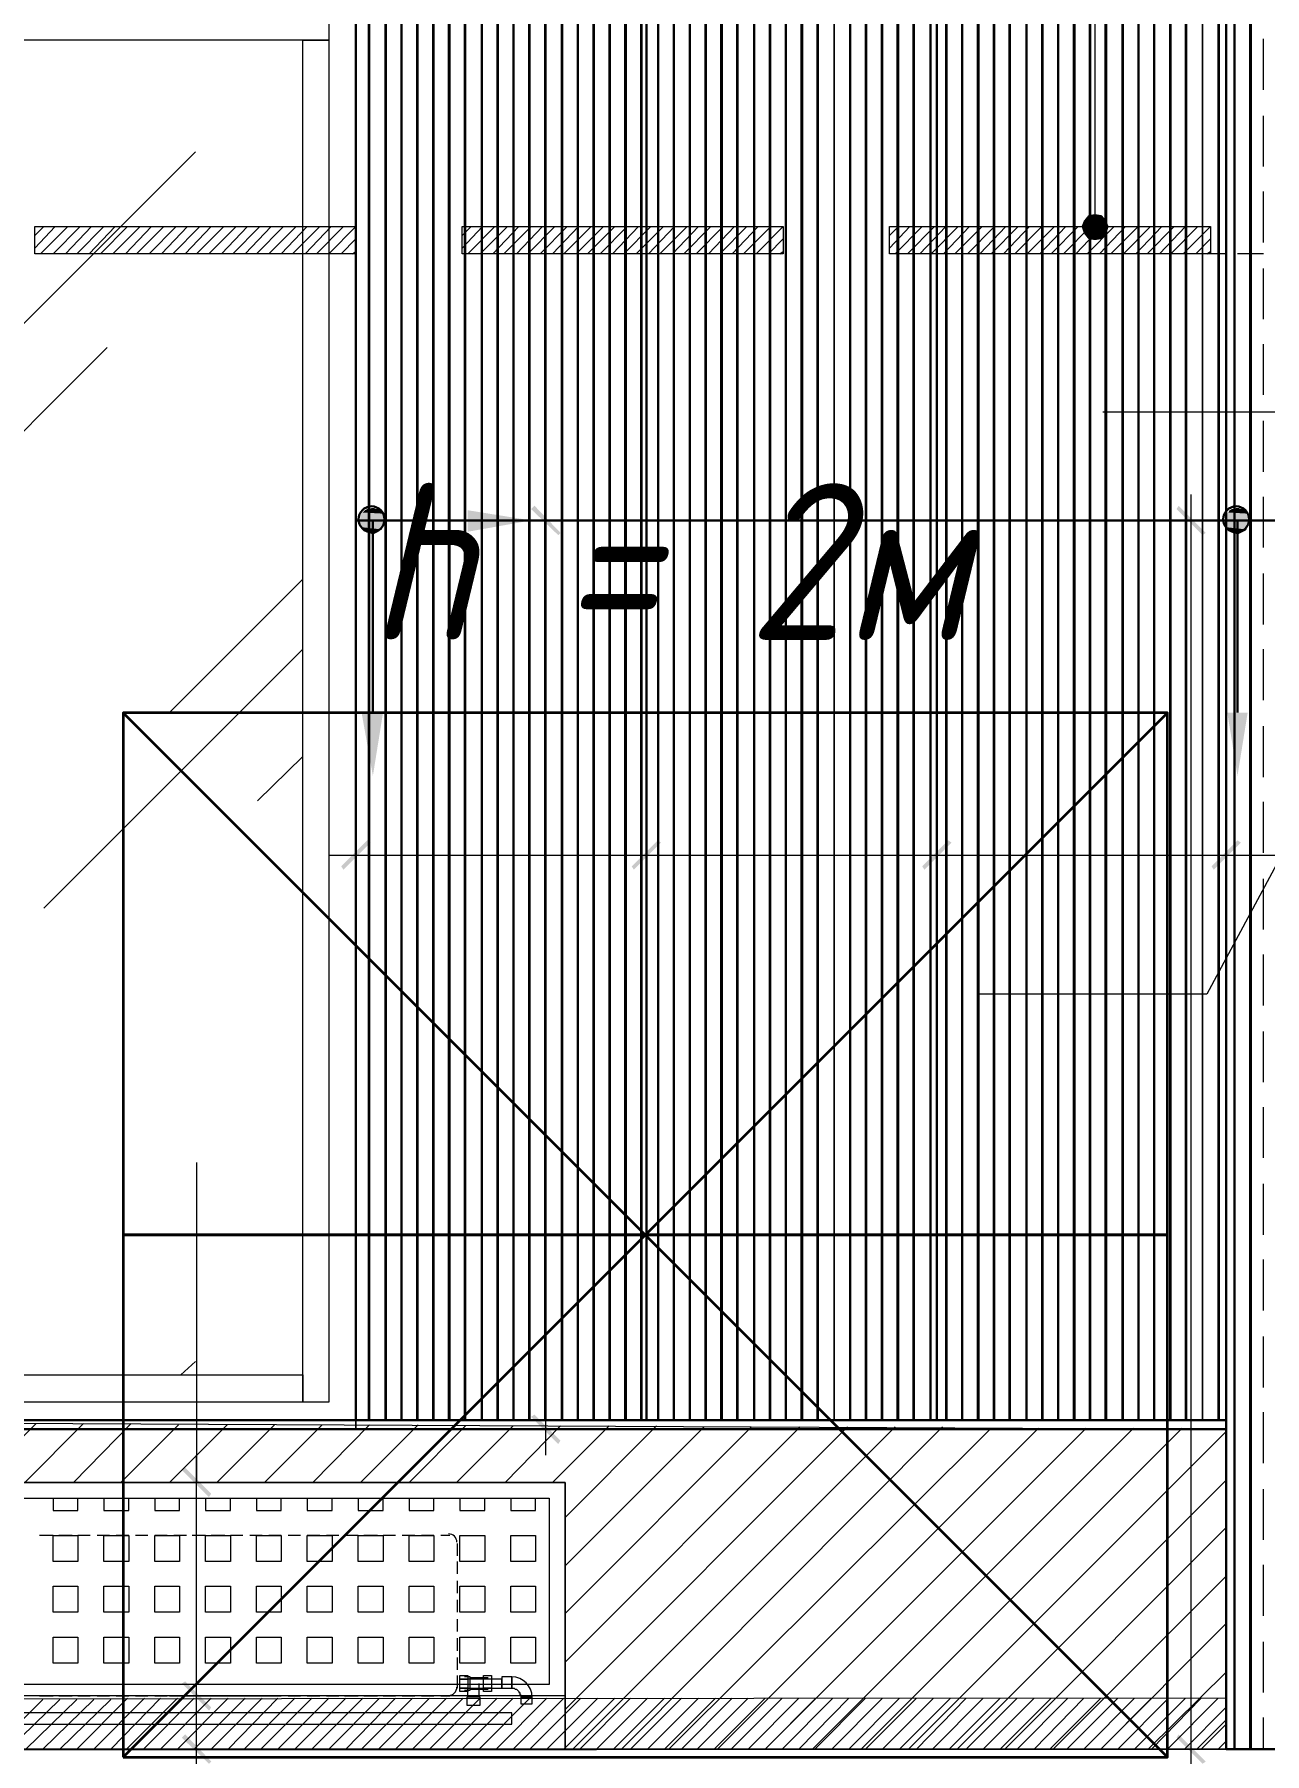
# Model space of a CAD drawing. Header units: millimetres. Extents: x -356862 to 418287, y 0 to 839748.
# Drawn here: x 393356 to 395713, y 773080 to 776373 of the extents above; entities that cross this region are included whole.
import ezdxf

# ---------------------------------------------------------------- set-up
doc = ezdxf.new("R2010")
doc.units = ezdxf.units.MM
doc.layers.add('PDF _Геометрия', color=7, linetype='Continuous', true_color=0xbababa)
doc.layers.add('PDF _Сплошная заливка', color=7, linetype='Continuous', true_color=0xf50000)
doc.styles.add('ISOCPEUR_I', font='isocpeui.ttf', dxfattribs={"width": 0.9, "height": 2.5})

msp = doc.modelspace()

# ---------------------------------------------------------------- linework, layer by layer
at = {"color": 1, "lineweight": 35}
for points in [[(393526.4103, 774073.3831), (395526.4103, 774073.3831), (395526.4103, 775073.3831), (393526.4103, 775073.3831)], [(393526.4103, 773073.3831), (395526.4103, 773073.3831), (395526.4103, 774073.3831), (393526.4103, 774073.3831)]]:
    msp.add_lwpolyline(points, close=True, dxfattribs=at)
for points in [[(393526.4103, 773073.3831), (395526.4103, 775073.3831)], [(393526.4103, 775073.3831), (395526.4103, 773073.3831)]]:
    msp.add_lwpolyline(points, dxfattribs=at)
at = {"layer": 'PDF _Геометрия', "color": 251, "lineweight": 20, "true_color": 0x545454}
msp.add_lwpolyline([(395387.8536, 776028.5377), (395387.8536, 776054.5171), (395387.8536, 778063.5893), (395541.5649, 778063.5893), (398812.802, 778063.5893)], dxfattribs=at)
at = {"layer": 'PDF _Геометрия', "color": 7, "lineweight": 18}
for points in [[(394335.6886, 775389.8779), (394335.6886, 777108.847)], [(395403.0082, 775649.6718), (395851.1526, 775649.6718)], [(394335.6886, 773651.4243), (394335.6886, 775491.6305)], [(395571.8742, 773036.579), (395571.8742, 775491.6305)], [(395587.0288, 775441.8367), (395519.9154, 775441.8367)], [(393971.9773, 775389.8779), (393971.9773, 774751.2181)], [(393920.0185, 774801.012), (394578.1629, 774801.012)], [(394476.4103, 774801.012), (395134.5546, 774801.012)], [(395032.802, 774801.012), (395690.9464, 774801.012)], [(395745.0701, 774801.012), (395602.1835, 774534.7233), (395167.0288, 774534.7233)], [(395587.0288, 774801.012), (395900.9464, 774801.012)], [(393666.7196, 774212.146), (393666.7196, 773599.4656)], [(394021.7711, 773701.2181), (394387.6474, 773701.2181)], [(393666.7196, 773140.4965), (393666.7196, 773651.4243)], [(393813.9361, 773599.4656), (393614.7608, 773599.4656)], [(393666.7196, 773036.579), (393666.7196, 773242.2491)], [(393748.9876, 773088.5377), (393614.7608, 773088.5377)], [(393666.7196, 772484.5171), (393666.7196, 773088.5377)]]:
    msp.add_lwpolyline(points, dxfattribs=at)
at = {"layer": 'PDF _Геометрия', "color": 171, "lineweight": 20, "true_color": 0x7f7fff}
for points in [[(391720.4309, 777056.8882), (392129.6062, 777056.8882), (392129.6062, 773718.5377), (395638.9876, 773701.2181), (395638.9876, 773088.5377), (394372.4928, 773088.5377), (394372.4928, 773599.4656), (392019.1938, 773599.4656), (392019.1938, 773088.5377), (391720.4309, 773088.5377)], [(393971.9773, 776463.6924), (392129.6062, 776463.6924), (392129.6062, 773701.2181), (393971.9773, 773701.2181)], [(392019.1938, 773599.4656), (394372.4928, 773599.4656), (394372.4928, 773088.5377), (392019.1938, 773088.5377)]]:
    msp.add_lwpolyline(points, close=True, dxfattribs=at)
at = {"layer": 'PDF _Геометрия', "color": 150, "lineweight": 30, "true_color": 0x0080ff}
for points in [[(395638.9876, 777056.8882), (395638.9876, 773718.5377), (393971.9773, 773718.5377), (393971.9773, 776463.6924), (393969.8123, 776463.6924), (393971.9773, 777061.2181)], [(395638.9876, 777056.8882), (395638.9876, 773718.5377), (393971.9773, 773718.5377), (393971.9773, 776463.6924), (393969.8123, 776463.6924), (393971.9773, 777061.2181)], [(395851.1526, 777056.8882), (395851.1526, 773088.5377), (395638.9876, 773088.5377), (395638.9876, 777056.8882)]]:
    msp.add_lwpolyline(points, close=True, dxfattribs=at)
at = {"layer": 'PDF _Геометрия', "color": 254, "lineweight": 5, "true_color": 0xdcdcdc}
for points in [[(393995.7917, 773718.5377), (393995.7917, 777061.2181)], [(394030.4309, 773718.5377), (394030.4309, 777061.2181)], [(394060.7402, 773718.5377), (394060.7402, 777061.2181)], [(394091.0495, 773718.5377), (394091.0495, 777059.0532)], [(394119.1938, 773718.5377), (394119.1938, 777059.0532)], [(394149.5031, 773718.5377), (394149.5031, 777059.0532)], [(394179.8123, 773718.5377), (394179.8123, 777059.0532)], [(394214.4515, 773718.5377), (394214.4515, 777059.0532)], [(394244.7608, 773718.5377), (394244.7608, 777059.0532)], [(394275.0701, 773718.5377), (394275.0701, 777059.0532)], [(394303.2144, 773718.5377), (394303.2144, 777059.0532)], [(394333.5237, 773718.5377), (394333.5237, 777059.0532)], [(394368.1629, 773718.5377), (394368.1629, 777059.0532)], [(394398.4721, 773718.5377), (394398.4721, 777059.0532)], [(394428.7814, 773718.5377), (394428.7814, 777059.0532)], [(394456.9257, 773718.5377), (394456.9257, 777059.0532)], [(394487.235, 773718.5377), (394487.235, 777059.0532)], [(394517.5443, 773718.5377), (394517.5443, 777059.0532)], [(394552.1835, 773718.5377), (394552.1835, 777059.0532)], [(394582.4928, 773718.5377), (394582.4928, 777059.0532)], [(394612.802, 773718.5377), (394612.802, 777059.0532)], [(394640.9464, 773718.5377), (394640.9464, 777059.0532)], [(394671.2556, 773718.5377), (394671.2556, 777059.0532)], [(394701.5649, 773718.5377), (394701.5649, 777059.0532)], [(394736.2041, 773718.5377), (394736.2041, 777059.0532)], [(394766.5134, 773718.5377), (394766.5134, 777059.0532)], [(394796.8227, 773718.5377), (394796.8227, 777059.0532)], [(394824.967, 773718.5377), (394824.967, 777059.0532)], [(394855.2763, 773718.5377), (394855.2763, 777059.0532)], [(394887.7505, 773718.5377), (394887.7505, 777059.0532)], [(394920.2247, 773718.5377), (394920.2247, 777059.0532)], [(394950.534, 773718.5377), (394950.534, 777059.0532)], [(394978.6783, 773718.5377), (394978.6783, 777059.0532)], [(395008.9876, 773718.5377), (395008.9876, 777059.0532)], [(395039.2969, 773718.5377), (395039.2969, 777059.0532)], [(395073.9361, 773718.5377), (395073.9361, 777059.0532)], [(395104.2453, 773718.5377), (395104.2453, 777059.0532)], [(395134.5546, 773718.5377), (395134.5546, 777059.0532)], [(395162.6989, 773718.5377), (395162.6989, 777059.0532)], [(395193.0082, 773718.5377), (395193.0082, 777059.0532)], [(395223.3175, 773718.5377), (395223.3175, 777059.0532)], [(395257.9567, 773718.5377), (395257.9567, 777056.8882)], [(395288.266, 773718.5377), (395288.266, 777056.8882)], [(395318.5752, 773718.5377), (395318.5752, 777056.8882)], [(395346.7196, 773718.5377), (395346.7196, 777056.8882)], [(395377.0288, 773718.5377), (395377.0288, 777056.8882)], [(395407.3381, 773718.5377), (395407.3381, 777056.8882)], [(395441.9773, 773718.5377), (395441.9773, 777056.8882)], [(395472.2866, 773718.5377), (395472.2866, 777056.8882)], [(395502.5959, 773718.5377), (395502.5959, 777056.8882)], [(395530.7402, 773718.5377), (395530.7402, 777056.8882)], [(395561.0495, 773718.5377), (395561.0495, 777056.8882)], [(395593.5237, 773718.5377), (395593.5237, 777056.8882)], [(395625.9979, 773718.5377), (395625.9979, 777056.8882)], [(395656.3072, 773088.5377), (395656.3072, 777056.8882)], [(395684.4515, 773088.5377), (395684.4515, 777056.8882)], [(392796.4103, 775279.4656), (393664.5546, 776147.6099)], [(393205.5855, 775482.9707), (393495.6886, 775773.0738)], [(393614.7608, 775073.7955), (393870.2247, 775329.2594)], [(393374.4515, 774699.2594), (393870.2247, 775195.0326)], [(393783.6268, 774904.9295), (393870.2247, 774989.3625)], [(393636.4103, 773805.1357), (393664.5546, 773831.1151)]]:
    msp.add_lwpolyline(points, dxfattribs=at)
for points in [[(393997.9567, 777061.2181), (393997.9567, 773718.5377)], [(394028.266, 777061.2181), (394028.266, 773718.5377)], [(394058.5752, 777061.2181), (394058.5752, 773718.5377)], [(394088.8845, 777059.0532), (394088.8845, 773718.5377)], [(394121.3587, 777059.0532), (394121.3587, 773718.5377)], [(394151.668, 777059.0532), (394151.668, 773718.5377)], [(394181.9773, 777059.0532), (394181.9773, 773718.5377)], [(394212.2866, 777059.0532), (394212.2866, 773718.5377)], [(394242.5959, 777059.0532), (394242.5959, 773718.5377)], [(394272.9051, 777059.0532), (394272.9051, 773718.5377)], [(394305.3794, 777059.0532), (394305.3794, 773718.5377)], [(394335.6886, 777059.0532), (394335.6886, 773718.5377)], [(394365.9979, 777059.0532), (394365.9979, 773718.5377)], [(394396.3072, 777059.0532), (394396.3072, 773718.5377)], [(394426.6165, 777059.0532), (394426.6165, 773718.5377)], [(394459.0907, 777059.0532), (394459.0907, 773718.5377)], [(394489.4, 777059.0532), (394489.4, 773718.5377)], [(394519.7093, 777059.0532), (394519.7093, 773718.5377)], [(394550.0185, 777059.0532), (394550.0185, 773718.5377)], [(394580.3278, 777059.0532), (394580.3278, 773718.5377)], [(394610.6371, 777059.0532), (394610.6371, 773718.5377)], [(394643.1113, 777059.0532), (394643.1113, 773718.5377)], [(394673.4206, 777059.0532), (394673.4206, 773718.5377)], [(394703.7299, 777059.0532), (394703.7299, 773718.5377)], [(394734.0391, 777059.0532), (394734.0391, 773718.5377)], [(394764.3484, 777059.0532), (394764.3484, 773718.5377)], [(394794.6577, 777059.0532), (394794.6577, 773718.5377)], [(394827.1319, 777059.0532), (394827.1319, 773718.5377)], [(394857.4412, 777059.0532), (394857.4412, 773718.5377)], [(394887.7505, 777059.0532), (394887.7505, 773718.5377)], [(394918.0598, 777059.0532), (394918.0598, 773718.5377)], [(394948.369, 777059.0532), (394948.369, 773718.5377)], [(394980.8433, 777059.0532), (394980.8433, 773718.5377)], [(395011.1526, 777059.0532), (395011.1526, 773718.5377)], [(395041.4618, 777059.0532), (395041.4618, 773718.5377)], [(395071.7711, 777059.0532), (395071.7711, 773718.5377)], [(395102.0804, 777059.0532), (395102.0804, 773718.5377)], [(395132.3897, 777059.0532), (395132.3897, 773718.5377)], [(395164.8639, 777059.0532), (395164.8639, 773718.5377)], [(395195.1732, 777059.0532), (395195.1732, 773718.5377)], [(395225.4824, 777059.0532), (395225.4824, 773718.5377)], [(395255.7917, 777056.8882), (395255.7917, 773718.5377)], [(395286.101, 777056.8882), (395286.101, 773718.5377)], [(395316.4103, 777056.8882), (395316.4103, 773718.5377)], [(395348.8845, 777056.8882), (395348.8845, 773718.5377)], [(395379.1938, 777056.8882), (395379.1938, 773718.5377)], [(395409.5031, 777056.8882), (395409.5031, 773718.5377)], [(395439.8123, 777056.8882), (395439.8123, 773718.5377)], [(395470.1216, 777056.8882), (395470.1216, 773718.5377)], [(395500.4309, 777056.8882), (395500.4309, 773718.5377)], [(395532.9051, 777056.8882), (395532.9051, 773718.5377)], [(395563.2144, 777056.8882), (395563.2144, 773718.5377)], [(395593.5237, 777056.8882), (395593.5237, 773718.5377)], [(395623.833, 777056.8882), (395623.833, 773718.5377)], [(395654.1422, 777056.8882), (395654.1422, 773088.5377)], [(395686.6165, 777056.8882), (395686.6165, 773088.5377)]]:
    msp.add_lwpolyline(points, close=True, dxfattribs=at)
at = {"layer": 'PDF _Геометрия', "color": 150, "lineweight": 30, "true_color": 0x0080ff}
for points in [[(394528.369, 773718.5377), (394528.369, 777059.0532)], [(395084.7608, 773718.5377), (395084.7608, 777059.0532)], [(393971.9773, 775441.8367), (395638.9876, 775441.8367), (395851.1526, 775441.8367)]]:
    msp.add_lwpolyline(points, dxfattribs=at)
at = {"layer": 'PDF _Геометрия', "color": 24, "lineweight": 18, "true_color": 0xa12502}
msp.add_lwpolyline([(395638.9876, 777056.8882), (395851.1526, 777056.8882), (395851.1526, 773088.5377), (395638.9876, 773088.5377)], close=True, dxfattribs=at)
at = {"layer": 'PDF _Геометрия', "color": 7, "lineweight": 5}
for points in [[(392129.6062, 773701.2181), (392129.6062, 776463.6924), (393971.9773, 776463.6924), (393971.9773, 773701.2181)], [(391055.7917, 773006.2697), (396221.3587, 773006.2697), (396221.3587, 773088.5377), (391055.7917, 773088.5377)]]:
    msp.add_lwpolyline(points, close=True, dxfattribs=at)
at = {"layer": 'PDF _Геометрия', "color": 252, "lineweight": 5, "true_color": 0x989898}
for points in [[(392233.5237, 776387.9192), (392233.5237, 773753.1769), (392181.5649, 773753.1769), (392181.5649, 776411.7336), (393920.0185, 776411.7336), (393920.0185, 776361.9398), (392233.5237, 776361.9398), (392233.5237, 776411.7336)], [(393391.7711, 773497.713), (393365.7917, 773497.713)], [(393428.5752, 773497.713), (393402.5959, 773497.713)], [(393463.2144, 773497.713), (393439.4, 773497.713)], [(393500.0185, 773497.713), (393476.2041, 773497.713)], [(393536.8227, 773497.713), (393513.0082, 773497.713)], [(393573.6268, 773497.713), (393549.8123, 773497.713)], [(393610.4309, 773497.713), (393586.6165, 773497.713)], [(393647.235, 773497.713), (393623.4206, 773497.713)], [(393684.0391, 773497.713), (393658.0598, 773497.713)], [(393720.8433, 773497.713), (393694.8639, 773497.713)], [(393755.4824, 773497.713), (393731.668, 773497.713)], [(393792.2866, 773497.713), (393768.4721, 773497.713)], [(393829.0907, 773497.713), (393805.2763, 773497.713)], [(393865.8948, 773497.713), (393842.0804, 773497.713)], [(393902.6989, 773497.713), (393878.8845, 773497.713)], [(393939.5031, 773497.713), (393915.6886, 773497.713)], [(393976.3072, 773497.713), (393950.3278, 773497.713)], [(394013.1113, 773497.713), (393987.1319, 773497.713)], [(394047.7505, 773497.713), (394023.9361, 773497.713)], [(394084.5546, 773497.713), (394060.7402, 773497.713)], [(394121.3587, 773497.713), (394097.5443, 773497.713)], [(394151.668, 773497.713), (394134.3484, 773497.713)], [(394166.8227, 773458.7439), (394166.8227, 773482.5584)], [(394166.8227, 773424.1047), (394166.8227, 773447.9192)], [(394166.8227, 773387.3006), (394166.8227, 773411.1151)], [(394166.8227, 773350.4965), (394166.8227, 773374.3109)], [(394166.8227, 773313.6924), (394166.8227, 773337.5068)], [(394166.8227, 773276.8882), (394166.8227, 773300.7027)], [(394166.8227, 773240.0841), (394166.8227, 773263.8986)], [(394166.8227, 773205.445), (394166.8227, 773229.2594)], [(393365.7917, 773190.2903), (393391.7711, 773190.2903)], [(393402.5959, 773190.2903), (393428.5752, 773190.2903)], [(393439.4, 773190.2903), (393463.2144, 773190.2903)], [(393476.2041, 773190.2903), (393500.0185, 773190.2903)], [(393513.0082, 773190.2903), (393536.8227, 773190.2903)], [(393549.8123, 773190.2903), (393573.6268, 773190.2903)], [(393586.6165, 773190.2903), (393610.4309, 773190.2903)], [(393623.4206, 773190.2903), (393647.235, 773190.2903)], [(393658.0598, 773190.2903), (393684.0391, 773190.2903)], [(393694.8639, 773190.2903), (393720.8433, 773190.2903)], [(393731.668, 773190.2903), (393755.4824, 773190.2903)], [(393768.4721, 773190.2903), (393792.2866, 773190.2903)], [(393805.2763, 773190.2903), (393829.0907, 773190.2903)], [(393842.0804, 773190.2903), (393865.8948, 773190.2903)], [(393878.8845, 773190.2903), (393902.6989, 773190.2903)], [(393915.6886, 773190.2903), (393939.5031, 773190.2903)], [(393950.3278, 773190.2903), (393976.3072, 773190.2903)], [(393987.1319, 773190.2903), (394013.1113, 773190.2903)], [(394023.9361, 773190.2903), (394047.7505, 773190.2903)], [(394060.7402, 773190.2903), (394084.5546, 773190.2903)], [(394097.5443, 773190.2903), (394121.3587, 773190.2903)], [(394134.3484, 773190.2903), (394151.668, 773190.2903)]]:
    msp.add_lwpolyline(points, dxfattribs=at)
at = {"layer": 'PDF _Геометрия', "color": 7, "lineweight": 9}
for points in [[(395710.4309, 776266.6821), (395710.4309, 776364.1047)], [(395710.4309, 776119.4656), (395710.4309, 776216.8882)], [(395710.4309, 775974.414), (395710.4309, 776071.8367)], [(395710.4309, 775827.1975), (395710.4309, 775924.6202)], [(395710.4309, 775682.146), (395710.4309, 775779.5687)], [(395710.4309, 775534.9295), (395710.4309, 775632.3522)], [(395710.4309, 775389.8779), (395710.4309, 775487.3006)], [(395710.4309, 775242.6614), (395710.4309, 775340.0841)], [(395710.4309, 775097.6099), (395710.4309, 775195.0326)], [(395710.4309, 774950.3934), (395710.4309, 775047.8161)], [(395710.4309, 774805.3419), (395710.4309, 774902.7645)], [(395710.4309, 774658.1254), (395710.4309, 774755.548)], [(395710.4309, 774513.0738), (395710.4309, 774610.4965)], [(395710.4309, 774365.8573), (395710.4309, 774463.28)], [(395710.4309, 774220.8058), (395710.4309, 774318.2285)], [(395710.4309, 774073.5893), (395710.4309, 774171.012)], [(395710.4309, 773928.5377), (395710.4309, 774025.9604)], [(395710.4309, 773781.3212), (395710.4309, 773878.7439)], [(395710.4309, 773636.2697), (395710.4309, 773733.6924)], [(395710.4309, 773489.0532), (395710.4309, 773586.4759)], [(395710.4309, 773344.0017), (395710.4309, 773441.4243)], [(395710.4309, 773196.7852), (395710.4309, 773294.2078)], [(395710.4309, 773088.5377), (395710.4309, 773149.1563)]]:
    msp.add_lwpolyline(points, dxfattribs=at)
at = {"layer": 'PDF _Геометрия', "color": 252, "lineweight": 5, "true_color": 0x989898}
for points in [[(393920.0185, 773753.1769), (393870.2247, 773753.1769), (393870.2247, 776361.9398), (393920.0185, 776361.9398)], [(392233.5237, 773753.1769), (392233.5237, 773805.1357), (393870.2247, 773805.1357), (393870.2247, 773753.1769)]]:
    msp.add_lwpolyline(points, close=True, dxfattribs=at)
at = {"layer": 'PDF _Геометрия', "color": 92, "lineweight": 20, "true_color": 0x00dd00}
for points in [[(393971.9773, 775952.7645), (393357.1319, 775952.7645), (393357.1319, 776004.7233), (393971.9773, 776004.7233)], [(394790.3278, 775952.7645), (394175.4824, 775952.7645), (394175.4824, 776004.7233), (394790.3278, 776004.7233)], [(395608.6783, 775952.7645), (394993.833, 775952.7645), (394993.833, 776004.7233), (395608.6783, 776004.7233)]]:
    msp.add_lwpolyline(points, close=True, dxfattribs=at)
at = {"layer": 'PDF _Геометрия', "color": 92, "lineweight": 5, "true_color": 0x00dd00}
for points in [[(393357.1319, 775963.5893), (393396.101, 776004.7233)], [(393357.1319, 775987.4037), (393374.4515, 776004.7233)], [(393367.9567, 775952.7645), (393419.9154, 776004.7233)], [(393391.7711, 775952.7645), (393443.7299, 776004.7233)], [(393415.5855, 775952.7645), (393465.3794, 776004.7233)], [(393437.235, 775952.7645), (393489.1938, 776004.7233)], [(393461.0495, 775952.7645), (393510.8433, 776004.7233)], [(393482.6989, 775952.7645), (393534.6577, 776004.7233)], [(393506.5134, 775952.7645), (393558.4721, 776004.7233)], [(393530.3278, 775952.7645), (393580.1216, 776004.7233)], [(393551.9773, 775952.7645), (393603.9361, 776004.7233)], [(393575.7917, 775952.7645), (393627.7505, 776004.7233)], [(393599.6062, 775952.7645), (393649.4, 776004.7233)], [(393621.2556, 775952.7645), (393673.2144, 776004.7233)], [(393645.0701, 775952.7645), (393694.8639, 776004.7233)], [(393666.7196, 775952.7645), (393718.6783, 776004.7233)], [(393690.534, 775952.7645), (393742.4928, 776004.7233)], [(393714.3484, 775952.7645), (393764.1422, 776004.7233)], [(393735.9979, 775952.7645), (393787.9567, 776004.7233)], [(393759.8123, 775952.7645), (393809.6062, 776004.7233)], [(393781.4618, 775952.7645), (393833.4206, 776004.7233)], [(393805.2763, 775952.7645), (393857.235, 776004.7233)], [(393829.0907, 775952.7645), (393878.8845, 776004.7233)], [(393850.7402, 775952.7645), (393902.6989, 776004.7233)], [(393874.5546, 775952.7645), (393924.3484, 776004.7233)], [(393896.2041, 775952.7645), (393948.1629, 776004.7233)], [(393920.0185, 775952.7645), (393971.9773, 776004.7233)], [(394175.4824, 775963.5893), (394214.4515, 776004.7233)], [(394175.4824, 775987.4037), (394192.802, 776004.7233)], [(394186.3072, 775952.7645), (394238.266, 776004.7233)], [(394210.1216, 775952.7645), (394262.0804, 776004.7233)], [(394233.9361, 775952.7645), (394283.7299, 776004.7233)], [(394255.5855, 775952.7645), (394307.5443, 776004.7233)], [(394279.4, 775952.7645), (394329.1938, 776004.7233)], [(394301.0495, 775952.7645), (394353.0082, 776004.7233)], [(394324.8639, 775952.7645), (394376.8227, 776004.7233)], [(394348.6783, 775952.7645), (394398.4721, 776004.7233)], [(394370.3278, 775952.7645), (394422.2866, 776004.7233)], [(394394.1422, 775952.7645), (394446.101, 776004.7233)], [(394415.7917, 775952.7645), (394467.7505, 776004.7233)], [(394439.6062, 775952.7645), (394491.5649, 776004.7233)], [(394463.4206, 775952.7645), (394513.2144, 776004.7233)], [(394485.0701, 775952.7645), (394537.0288, 776004.7233)], [(394508.8845, 775952.7645), (394560.8433, 776004.7233)], [(394532.6989, 775952.7645), (394582.4928, 776004.7233)], [(394554.3484, 775952.7645), (394606.3072, 776004.7233)], [(394578.1629, 775952.7645), (394627.9567, 776004.7233)], [(394599.8123, 775952.7645), (394651.7711, 776004.7233)], [(394623.6268, 775952.7645), (394675.5855, 776004.7233)], [(394647.4412, 775952.7645), (394697.235, 776004.7233)], [(394669.0907, 775952.7645), (394721.0495, 776004.7233)], [(394692.9051, 775952.7645), (394742.6989, 776004.7233)], [(394714.5546, 775952.7645), (394766.5134, 776004.7233)], [(394738.369, 775952.7645), (394790.3278, 776004.7233)], [(394993.833, 775963.5893), (395032.802, 776004.7233)], [(394993.833, 775987.4037), (395011.1526, 776004.7233)], [(395004.6577, 775952.7645), (395056.6165, 776004.7233)], [(395028.4721, 775952.7645), (395080.4309, 776004.7233)], [(395052.2866, 775952.7645), (395102.0804, 776004.7233)], [(395073.9361, 775952.7645), (395125.8948, 776004.7233)], [(395097.7505, 775952.7645), (395147.5443, 776004.7233)], [(395119.4, 775952.7645), (395171.3587, 776004.7233)], [(395143.2144, 775952.7645), (395195.1732, 776004.7233)], [(395167.0288, 775952.7645), (395216.8227, 776004.7233)], [(395188.6783, 775952.7645), (395240.6371, 776004.7233)], [(395212.4928, 775952.7645), (395262.2866, 776004.7233)], [(395234.1422, 775952.7645), (395286.101, 776004.7233)], [(395257.9567, 775952.7645), (395309.9154, 776004.7233)], [(395281.7711, 775952.7645), (395331.5649, 776004.7233)], [(395303.4206, 775952.7645), (395355.3794, 776004.7233)], [(395327.235, 775952.7645), (395379.1938, 776004.7233)], [(395351.0495, 775952.7645), (395400.8433, 776004.7233)], [(395372.6989, 775952.7645), (395424.6577, 776004.7233)], [(395396.5134, 775952.7645), (395446.3072, 776004.7233)], [(395418.1629, 775952.7645), (395470.1216, 776004.7233)], [(395441.9773, 775952.7645), (395493.9361, 776004.7233)], [(395465.7917, 775952.7645), (395515.5855, 776004.7233)], [(395487.4412, 775952.7645), (395539.4, 776004.7233)], [(395511.2556, 775952.7645), (395561.0495, 776004.7233)], [(395532.9051, 775952.7645), (395584.8639, 776004.7233)], [(395556.7196, 775952.7645), (395608.6783, 776004.7233)], [(393943.833, 775952.7645), (393971.9773, 775980.9089)], [(394762.1835, 775952.7645), (394790.3278, 775980.9089)], [(395580.534, 775952.7645), (395608.6783, 775980.9089)], [(393965.4824, 775952.7645), (393971.9773, 775957.0944)], [(394783.833, 775952.7645), (394790.3278, 775957.0944)], [(395602.1835, 775952.7645), (395608.6783, 775957.0944)]]:
    msp.add_lwpolyline(points, dxfattribs=at)
at = {"layer": 'PDF _Геометрия', "color": 7, "lineweight": 5}
for points in [[(395491.7711, 775952.7645), (395448.4721, 775952.7645)], [(395563.2144, 775952.7645), (395515.5855, 775952.7645)], [(395636.8227, 775952.7645), (395589.1938, 775952.7645)], [(395710.4309, 775952.7645), (395660.6371, 775952.7645)]]:
    msp.add_lwpolyline(points, dxfattribs=at)
at = {"layer": 'PDF _Геометрия', "color": 1, "lineweight": 30, "true_color": 0xfa0000}
for points in [[(394186.3072, 775441.8367), (394004.4515, 775441.8367), (394004.4515, 775073.7955)], [(395842.4928, 775441.8367), (395660.6371, 775441.8367), (395660.6371, 775073.7955)]]:
    msp.add_lwpolyline(points, dxfattribs=at)
at = {"layer": 'PDF _Геометрия', "color": 7, "lineweight": 18}
for points in [[(394387.6474, 775441.8367), (394021.7711, 775441.8367)], [(394528.369, 774751.2181), (394528.369, 775389.8779)], [(395084.7608, 774751.2181), (395084.7608, 775389.8779)], [(395638.9876, 774751.2181), (395638.9876, 775389.8779)], [(393614.7608, 773190.2903), (393813.9361, 773190.2903)]]:
    msp.add_lwpolyline(points, close=True, dxfattribs=at)
at = {"layer": 'PDF _Геометрия', "color": 190, "lineweight": 30, "true_color": 0x7f00ff}
msp.add_lwpolyline([(392129.6062, 773701.2181), (395638.9876, 773701.2181), (395638.9876, 773718.5377), (392129.6062, 773718.5377)], close=True, dxfattribs=at)
at = {"layer": 'PDF _Геометрия', "color": 171, "lineweight": 20, "true_color": 0x7f7fff}
for points in [[(393246.7196, 773599.4656), (393359.2969, 773712.0429)], [(393337.6474, 773599.4656), (393450.2247, 773712.0429)], [(393430.7402, 773599.4656), (393541.1526, 773712.0429)], [(393521.668, 773599.4656), (393632.0804, 773709.8779)], [(393614.7608, 773599.4656), (393725.1732, 773709.8779)], [(393705.6886, 773599.4656), (393816.101, 773709.8779)], [(393796.6165, 773599.4656), (393907.0288, 773709.8779)], [(393889.7093, 773599.4656), (393997.9567, 773709.8779)], [(393980.6371, 773599.4656), (394091.0495, 773709.8779)], [(394073.7299, 773599.4656), (394181.9773, 773707.713)], [(394164.6577, 773599.4656), (394272.9051, 773707.713)], [(394257.7505, 773599.4656), (394363.833, 773707.713)], [(394348.6783, 773599.4656), (394456.9257, 773707.713)], [(394372.4928, 773532.3522), (394547.8536, 773707.713)], [(394372.4928, 773439.2594), (394638.7814, 773705.548)], [(394372.4928, 773348.3315), (394729.7093, 773705.548)], [(394372.4928, 773255.2388), (394822.802, 773705.548)], [(394372.4928, 773164.3109), (394913.7299, 773705.548)], [(394387.6474, 773088.5377), (395004.6577, 773705.548)], [(394480.7402, 773088.5377), (395095.5855, 773705.548)], [(394571.668, 773088.5377), (395188.6783, 773703.3831)], [(394664.7608, 773088.5377), (395279.6062, 773703.3831)], [(394755.6886, 773088.5377), (395370.534, 773703.3831)], [(394846.6165, 773088.5377), (395461.4618, 773703.3831)], [(394939.7093, 773088.5377), (395554.5546, 773703.3831)], [(395030.6371, 773088.5377), (395638.9876, 773696.8882)], [(395123.7299, 773088.5377), (395638.9876, 773603.7955)], [(395214.6577, 773088.5377), (395638.9876, 773512.8676)], [(395307.7505, 773088.5377), (395638.9876, 773419.7748)], [(395398.6783, 773088.5377), (395638.9876, 773328.847)], [(395489.6062, 773088.5377), (395638.9876, 773235.7542)], [(395582.6989, 773088.5377), (395638.9876, 773144.8264)]]:
    msp.add_lwpolyline(points, dxfattribs=at)
at = {"layer": 'PDF _Геометрия', "color": 6, "lineweight": 9}
for points in [[(392019.1938, 773599.4656), (394372.4928, 773599.4656), (394372.4928, 773190.2903), (392019.1938, 773190.2903)], [(392049.5031, 773569.1563), (394342.1835, 773569.1563), (394342.1835, 773211.9398), (392049.5031, 773211.9398)], [(393439.4, 773497.713), (393439.4, 773447.9192), (393391.7711, 773447.9192), (393391.7711, 773497.713)], [(393536.8227, 773497.713), (393536.8227, 773447.9192), (393489.1938, 773447.9192), (393489.1938, 773497.713)], [(393634.2453, 773497.713), (393634.2453, 773447.9192), (393586.6165, 773447.9192), (393586.6165, 773497.713)], [(393731.668, 773497.713), (393731.668, 773447.9192), (393684.0391, 773447.9192), (393684.0391, 773497.713)], [(393829.0907, 773497.713), (393829.0907, 773447.9192), (393781.4618, 773447.9192), (393781.4618, 773497.713)], [(393926.5134, 773497.713), (393926.5134, 773447.9192), (393878.8845, 773447.9192), (393878.8845, 773497.713)], [(394023.9361, 773497.713), (394023.9361, 773447.9192), (393976.3072, 773447.9192), (393976.3072, 773497.713)], [(394121.3587, 773497.713), (394121.3587, 773447.9192), (394073.7299, 773447.9192), (394073.7299, 773497.713)], [(394218.7814, 773497.713), (394218.7814, 773447.9192), (394171.1526, 773447.9192), (394171.1526, 773497.713)], [(394316.2041, 773497.713), (394316.2041, 773447.9192), (394268.5752, 773447.9192), (394268.5752, 773497.713)], [(393439.4, 773400.2903), (393439.4, 773350.4965), (393391.7711, 773350.4965), (393391.7711, 773400.2903)], [(393536.8227, 773400.2903), (393536.8227, 773350.4965), (393489.1938, 773350.4965), (393489.1938, 773400.2903)], [(393634.2453, 773400.2903), (393634.2453, 773350.4965), (393586.6165, 773350.4965), (393586.6165, 773400.2903)], [(393731.668, 773400.2903), (393731.668, 773350.4965), (393684.0391, 773350.4965), (393684.0391, 773400.2903)], [(393829.0907, 773400.2903), (393829.0907, 773350.4965), (393781.4618, 773350.4965), (393781.4618, 773400.2903)], [(393926.5134, 773400.2903), (393926.5134, 773350.4965), (393878.8845, 773350.4965), (393878.8845, 773400.2903)], [(394023.9361, 773400.2903), (394023.9361, 773350.4965), (393976.3072, 773350.4965), (393976.3072, 773400.2903)], [(394121.3587, 773400.2903), (394121.3587, 773350.4965), (394073.7299, 773350.4965), (394073.7299, 773400.2903)], [(394218.7814, 773400.2903), (394218.7814, 773350.4965), (394171.1526, 773350.4965), (394171.1526, 773400.2903)], [(394316.2041, 773400.2903), (394316.2041, 773350.4965), (394268.5752, 773350.4965), (394268.5752, 773400.2903)], [(393439.4, 773302.8676), (393439.4, 773253.0738), (393391.7711, 773253.0738), (393391.7711, 773302.8676)], [(393536.8227, 773302.8676), (393536.8227, 773253.0738), (393489.1938, 773253.0738), (393489.1938, 773302.8676)], [(393634.2453, 773302.8676), (393634.2453, 773253.0738), (393586.6165, 773253.0738), (393586.6165, 773302.8676)], [(393731.668, 773302.8676), (393731.668, 773253.0738), (393684.0391, 773253.0738), (393684.0391, 773302.8676)], [(393829.0907, 773302.8676), (393829.0907, 773253.0738), (393781.4618, 773253.0738), (393781.4618, 773302.8676)], [(393926.5134, 773302.8676), (393926.5134, 773253.0738), (393878.8845, 773253.0738), (393878.8845, 773302.8676)], [(394023.9361, 773302.8676), (394023.9361, 773253.0738), (393976.3072, 773253.0738), (393976.3072, 773302.8676)], [(394121.3587, 773302.8676), (394121.3587, 773253.0738), (394073.7299, 773253.0738), (394073.7299, 773302.8676)], [(394218.7814, 773302.8676), (394218.7814, 773253.0738), (394171.1526, 773253.0738), (394171.1526, 773302.8676)], [(394316.2041, 773302.8676), (394316.2041, 773253.0738), (394268.5752, 773253.0738), (394268.5752, 773302.8676)]]:
    msp.add_lwpolyline(points, close=True, dxfattribs=at)
for points in [[(393391.7711, 773569.1563), (393391.7711, 773545.3419), (393439.4, 773545.3419), (393439.4, 773569.1563)], [(393489.1938, 773569.1563), (393489.1938, 773545.3419), (393536.8227, 773545.3419), (393536.8227, 773569.1563)], [(393586.6165, 773569.1563), (393586.6165, 773545.3419), (393634.2453, 773545.3419), (393634.2453, 773569.1563)], [(393684.0391, 773569.1563), (393684.0391, 773545.3419), (393731.668, 773545.3419), (393731.668, 773569.1563)], [(393781.4618, 773569.1563), (393781.4618, 773545.3419), (393829.0907, 773545.3419), (393829.0907, 773569.1563)], [(393878.8845, 773569.1563), (393878.8845, 773545.3419), (393926.5134, 773545.3419), (393926.5134, 773569.1563)], [(393976.3072, 773569.1563), (393976.3072, 773545.3419), (394023.9361, 773545.3419), (394023.9361, 773569.1563)], [(394073.7299, 773569.1563), (394073.7299, 773545.3419), (394121.3587, 773545.3419), (394121.3587, 773569.1563)], [(394171.1526, 773569.1563), (394171.1526, 773545.3419), (394218.7814, 773545.3419), (394218.7814, 773569.1563)], [(394268.5752, 773569.1563), (394268.5752, 773545.3419), (394316.2041, 773545.3419), (394316.2041, 773569.1563)]]:
    msp.add_lwpolyline(points, dxfattribs=at)
at = {"layer": 'PDF _Геометрия', "color": 8, "lineweight": 5, "true_color": 0x808080}
for points in [[(394171.1526, 773229.2594), (394186.3072, 773229.2594), (394186.3072, 773222.7645), (394186.3072, 773205.445), (394186.3072, 773198.9501), (394171.1526, 773198.9501), (394171.1526, 773205.445), (394171.1526, 773222.7645)], [(394216.6165, 773198.9501), (394216.6165, 773205.445), (394216.6165, 773222.7645), (394216.6165, 773229.2594), (394231.7711, 773229.2594), (394231.7711, 773222.7645), (394231.7711, 773205.445), (394231.7711, 773198.9501)], [(394270.7402, 773205.445), (394270.7402, 773216.2697), (394270.7402, 773227.0944), (394251.2556, 773227.0944), (394251.2556, 773216.2697), (394251.2556, 773205.445)], [(394184.1422, 773188.1254), (394184.1422, 773172.9707), (394210.1216, 773172.9707), (394210.1216, 773188.1254)], [(394309.7093, 773188.1254), (394298.8845, 773188.1254), (394288.0598, 773188.1254), (394288.0598, 773175.1357), (394298.8845, 773175.1357), (394309.7093, 773175.1357)], [(394270.7402, 773136.1666), (394270.7402, 773146.9913), (394270.7402, 773157.8161), (391978.0598, 773157.8161), (391978.0598, 773146.9913), (391978.0598, 773136.1666)]]:
    msp.add_lwpolyline(points, close=True, dxfattribs=at)
for points in [[(394186.3072, 773188.1254), (394186.3072, 773205.445), (394171.1526, 773205.445), (394251.2556, 773205.445), (394251.2556, 773214.1047), (394251.2556, 773222.7645), (394171.1526, 773222.7645), (394186.3072, 773222.7645)], [(394179.8123, 773201.1151), (394190.6371, 773201.1151), (394190.6371, 773214.1047), (394190.6371, 773227.0944), (394179.8123, 773227.0944)], [(394225.2763, 773224.9295), (394190.6371, 773224.9295)], [(394190.6371, 773203.28), (394225.2763, 773203.28)], [(394207.9567, 773188.1254), (394207.9567, 773214.1047)], [(394231.7711, 773222.7645), (394216.6165, 773222.7645)], [(394231.7711, 773205.445), (394216.6165, 773205.445)]]:
    msp.add_lwpolyline(points, dxfattribs=at)
msp.add_lwpolyline([(394270.7402, 773227.0944), (394270.7402, 773205.445), (394272.9051, 773205.445), (394275.0701, 773205.445), (394277.235, 773203.28), (394279.4, 773203.28), (394281.5649, 773201.1151), (394283.7299, 773198.9501), (394283.7299, 773196.7852), (394285.8948, 773196.7852), (394285.8948, 773194.6202), (394285.8948, 773192.4553), (394288.0598, 773192.4553), (394288.0598, 773190.2903), (394288.0598, 773188.1254), (394309.7093, 773188.1254, 0.389933919)], format="xyb", close=True, dxfattribs=at)
at = {"layer": 'PDF _Геометрия', "color": 84, "lineweight": 20, "true_color": 0x269900}
msp.add_lwpolyline([(392019.1938, 773086.3728), (395638.9876, 773088.5377), (395638.9876, 773185.9604), (392019.1938, 773183.7955)], close=True, dxfattribs=at)
for points in [[(393277.0288, 773088.5377), (393372.2866, 773183.7955)], [(393307.3381, 773088.5377), (393404.7608, 773183.7955)], [(393339.8123, 773088.5377), (393437.235, 773183.7955)], [(393372.2866, 773088.5377), (393469.7093, 773183.7955)], [(393404.7608, 773088.5377), (393502.1835, 773183.7955)], [(393437.235, 773088.5377), (393534.6577, 773185.9604)], [(393469.7093, 773088.5377), (393567.1319, 773185.9604)], [(393502.1835, 773088.5377), (393597.4412, 773185.9604)], [(393532.4928, 773088.5377), (393629.9154, 773185.9604)], [(393564.967, 773088.5377), (393662.3897, 773185.9604)], [(393597.4412, 773088.5377), (393694.8639, 773185.9604)], [(393629.9154, 773088.5377), (393727.3381, 773185.9604)], [(393662.3897, 773088.5377), (393759.8123, 773185.9604)], [(393694.8639, 773088.5377), (393792.2866, 773185.9604)], [(393727.3381, 773088.5377), (393822.5959, 773185.9604)], [(393757.6474, 773088.5377), (393855.0701, 773185.9604)], [(393790.1216, 773088.5377), (393887.5443, 773185.9604)], [(393822.5959, 773088.5377), (393920.0185, 773185.9604)], [(393855.0701, 773088.5377), (393952.4928, 773185.9604)], [(393887.5443, 773088.5377), (393984.967, 773185.9604)], [(393920.0185, 773088.5377), (394017.4412, 773185.9604)], [(393952.4928, 773088.5377), (394047.7505, 773185.9604)], [(393982.802, 773088.5377), (394080.2247, 773185.9604)], [(394015.2763, 773088.5377), (394112.6989, 773185.9604)], [(394047.7505, 773088.5377), (394145.1732, 773185.9604)], [(394080.2247, 773088.5377), (394177.6474, 773185.9604)], [(394112.6989, 773088.5377), (394210.1216, 773185.9604)], [(394145.1732, 773088.5377), (394242.5959, 773185.9604)], [(394175.4824, 773088.5377), (394272.9051, 773185.9604)], [(394207.9567, 773088.5377), (394305.3794, 773185.9604)], [(394240.4309, 773088.5377), (394337.8536, 773185.9604)], [(394272.9051, 773088.5377), (394370.3278, 773185.9604)], [(394305.3794, 773088.5377), (394402.802, 773185.9604)], [(394337.8536, 773088.5377), (394435.2763, 773185.9604)], [(394370.3278, 773088.5377), (394467.7505, 773185.9604)], [(394400.6371, 773088.5377), (394498.0598, 773185.9604)], [(394433.1113, 773088.5377), (394530.534, 773185.9604)], [(394465.5855, 773088.5377), (394563.0082, 773185.9604)], [(394498.0598, 773088.5377), (394595.4824, 773185.9604)], [(394530.534, 773088.5377), (394627.9567, 773185.9604)], [(394563.0082, 773088.5377), (394660.4309, 773185.9604)], [(394595.4824, 773088.5377), (394692.9051, 773185.9604)], [(394625.7917, 773088.5377), (394723.2144, 773185.9604)], [(394658.266, 773088.5377), (394755.6886, 773185.9604)], [(394690.7402, 773088.5377), (394788.1629, 773185.9604)], [(394723.2144, 773088.5377), (394820.6371, 773185.9604)], [(394755.6886, 773088.5377), (394853.1113, 773185.9604)], [(394788.1629, 773088.5377), (394885.5855, 773185.9604)], [(394820.6371, 773088.5377), (394915.8948, 773185.9604)], [(394850.9464, 773088.5377), (394948.369, 773185.9604)], [(394883.4206, 773088.5377), (394980.8433, 773185.9604)], [(394915.8948, 773088.5377), (395013.3175, 773185.9604)], [(394948.369, 773088.5377), (395045.7917, 773185.9604)], [(394980.8433, 773088.5377), (395078.266, 773185.9604)], [(395013.3175, 773088.5377), (395110.7402, 773185.9604)], [(395045.7917, 773088.5377), (395141.0495, 773185.9604)], [(395076.101, 773088.5377), (395173.5237, 773185.9604)], [(395108.5752, 773088.5377), (395205.9979, 773185.9604)], [(395141.0495, 773088.5377), (395238.4721, 773185.9604)], [(395173.5237, 773088.5377), (395270.9464, 773185.9604)], [(395205.9979, 773088.5377), (395303.4206, 773185.9604)], [(395238.4721, 773088.5377), (395335.8948, 773185.9604)], [(395270.9464, 773088.5377), (395366.2041, 773185.9604)], [(395301.2556, 773088.5377), (395398.6783, 773185.9604)], [(395333.7299, 773088.5377), (395431.1526, 773185.9604)], [(395366.2041, 773088.5377), (395463.6268, 773185.9604)], [(395398.6783, 773088.5377), (395496.101, 773185.9604)], [(395431.1526, 773088.5377), (395528.5752, 773185.9604)], [(395463.6268, 773088.5377), (395561.0495, 773185.9604)], [(395496.101, 773088.5377), (395591.3587, 773185.9604)], [(395526.4103, 773088.5377), (395623.833, 773185.9604)], [(395558.8845, 773088.5377), (395638.9876, 773168.6408)], [(395591.3587, 773088.5377), (395638.9876, 773136.1666)], [(395623.833, 773088.5377), (395638.9876, 773103.6924)]]:
    msp.add_lwpolyline(points, dxfattribs=at)
at = {"layer": 'PDF _Геометрия', "color": 1, "lineweight": 30, "true_color": 0xfa0000}
for centre in [(394001.9342, 775443.9444), (395658.1858, 775443.9444)]:
    msp.add_circle(centre, 24.8983, dxfattribs=at)
at = {"layer": 'PDF _Геометрия', "color": 8, "lineweight": 5, "true_color": 0x808080}
for centre, start, end in [((394149.1551, 773484.5868), 359.9999572, 90.0000428), ((394149.1551, 773207.4601), 270, 0.0000428)]:
    msp.add_arc(centre, 16.2371, start, end, dxfattribs=at)
at = {"layer": 'PDF _Сплошная заливка', "color": 251, "true_color": 0x545454, "transparency": 33554559}
for points in [[(395387.8536, 776004.7233), (395366.2041, 776015.548), (395361.8742, 776004.7233)], [(395361.8742, 776004.7233), (395366.2041, 775991.7336), (395387.8536, 776004.7233)], [(395374.8639, 776026.3728), (395387.8536, 776004.7233), (395366.2041, 776015.548)], [(395366.2041, 775991.7336), (395387.8536, 776004.7233), (395374.8639, 775980.9089)], [(395387.8536, 776028.5377), (395374.8639, 776026.3728), (395387.8536, 776004.7233)], [(395387.8536, 776004.7233), (395374.8639, 775980.9089), (395387.8536, 775978.7439)], [(395387.8536, 776004.7233), (395400.8433, 776026.3728), (395387.8536, 776028.5377)], [(395409.5031, 776015.548), (395387.8536, 776004.7233), (395400.8433, 776026.3728)], [(395413.833, 776004.7233), (395409.5031, 776015.548), (395387.8536, 776004.7233)], [(395387.8536, 775978.7439), (395400.8433, 775980.9089), (395387.8536, 776004.7233)], [(395400.8433, 775980.9089), (395387.8536, 776004.7233), (395409.5031, 775991.7336)], [(395387.8536, 776004.7233), (395409.5031, 775991.7336), (395413.833, 776004.7233)]]:
    msp.add_solid(points, dxfattribs=at)
at = {"layer": 'PDF _Сплошная заливка', "color": 1, "true_color": 0xfa0000, "transparency": 33554559}
for points in [[(393980.6371, 775446.1666), (394028.266, 775441.8367), (393978.4721, 775441.8367)], [(393982.802, 775454.8264), (394026.101, 775450.4965), (393980.6371, 775450.4965)], [(394026.101, 775450.4965), (393980.6371, 775450.4965), (394028.266, 775446.1666)], [(393980.6371, 775450.4965), (394028.266, 775446.1666), (393980.6371, 775446.1666)], [(394028.266, 775446.1666), (393980.6371, 775446.1666), (394028.266, 775441.8367)], [(393984.967, 775456.9913), (394023.9361, 775454.8264), (393982.802, 775454.8264)], [(394023.9361, 775454.8264), (393982.802, 775454.8264), (394026.101, 775450.4965)], [(393989.2969, 775461.3212), (394021.7711, 775456.9913), (393984.967, 775456.9913)], [(394021.7711, 775456.9913), (393984.967, 775456.9913), (394023.9361, 775454.8264)], [(393993.6268, 775463.4862), (394017.4412, 775461.3212), (393989.2969, 775461.3212)], [(394017.4412, 775461.3212), (393989.2969, 775461.3212), (394021.7711, 775456.9913)], [(393997.9567, 775463.4862), (394015.2763, 775463.4862), (393993.6268, 775463.4862)], [(394015.2763, 775463.4862), (393993.6268, 775463.4862), (394017.4412, 775461.3212)], [(394002.2866, 775465.6511), (394010.9464, 775463.4862), (393997.9567, 775463.4862)], [(394010.9464, 775463.4862), (393997.9567, 775463.4862), (394015.2763, 775463.4862)], [(394006.6165, 775465.6511), (394002.2866, 775465.6511), (394010.9464, 775463.4862)], [(394186.3072, 775461.3212), (394307.5443, 775441.8367), (394186.3072, 775420.1872)], [(395638.9876, 775454.8264), (395682.2866, 775450.4965), (395636.8227, 775450.4965)], [(395682.2866, 775450.4965), (395636.8227, 775450.4965), (395684.4515, 775446.1666)], [(395636.8227, 775450.4965), (395684.4515, 775446.1666), (395636.8227, 775446.1666)], [(395684.4515, 775446.1666), (395636.8227, 775446.1666), (395684.4515, 775441.8367)], [(395636.8227, 775446.1666), (395684.4515, 775441.8367), (395636.8227, 775441.8367)], [(395643.3175, 775456.9913), (395680.1216, 775454.8264), (395638.9876, 775454.8264)], [(395680.1216, 775454.8264), (395638.9876, 775454.8264), (395682.2866, 775450.4965)], [(395645.4824, 775461.3212), (395677.9567, 775456.9913), (395643.3175, 775456.9913)], [(395677.9567, 775456.9913), (395643.3175, 775456.9913), (395680.1216, 775454.8264)], [(395649.8123, 775463.4862), (395675.7917, 775461.3212), (395645.4824, 775461.3212)], [(395675.7917, 775461.3212), (395645.4824, 775461.3212), (395677.9567, 775456.9913)], [(395654.1422, 775463.4862), (395671.4618, 775463.4862), (395649.8123, 775463.4862)], [(395671.4618, 775463.4862), (395649.8123, 775463.4862), (395675.7917, 775461.3212)], [(395658.4721, 775465.6511), (395667.1319, 775463.4862), (395654.1422, 775463.4862)], [(395667.1319, 775463.4862), (395654.1422, 775463.4862), (395671.4618, 775463.4862)], [(395662.802, 775465.6511), (395658.4721, 775465.6511), (395667.1319, 775463.4862)], [(394028.266, 775441.8367), (393978.4721, 775441.8367), (394028.266, 775437.5068)], [(393978.4721, 775441.8367), (394028.266, 775437.5068), (393980.6371, 775437.5068)], [(394028.266, 775437.5068), (393980.6371, 775437.5068), (394026.101, 775433.1769)], [(393980.6371, 775437.5068), (394026.101, 775433.1769), (393980.6371, 775433.1769)], [(394026.101, 775433.1769), (393980.6371, 775433.1769), (394023.9361, 775428.847)], [(393980.6371, 775433.1769), (394023.9361, 775428.847), (393982.802, 775428.847)], [(394023.9361, 775428.847), (393982.802, 775428.847), (394021.7711, 775424.5171)], [(393982.802, 775428.847), (394021.7711, 775424.5171), (393984.967, 775424.5171)], [(394021.7711, 775424.5171), (393984.967, 775424.5171), (394017.4412, 775422.3522)], [(393984.967, 775424.5171), (394017.4412, 775422.3522), (393989.2969, 775422.3522)], [(394017.4412, 775422.3522), (393989.2969, 775422.3522), (394015.2763, 775420.1872)], [(393989.2969, 775422.3522), (394015.2763, 775420.1872), (393993.6268, 775420.1872)], [(394015.2763, 775420.1872), (393993.6268, 775420.1872), (394010.9464, 775418.0223)], [(393993.6268, 775420.1872), (394010.9464, 775418.0223), (393997.9567, 775418.0223)], [(394010.9464, 775418.0223), (393997.9567, 775418.0223), (394006.6165, 775415.8573)], [(393997.9567, 775418.0223), (394006.6165, 775415.8573), (394002.2866, 775415.8573)], [(395684.4515, 775441.8367), (395636.8227, 775441.8367), (395684.4515, 775437.5068)], [(395636.8227, 775441.8367), (395684.4515, 775437.5068), (395636.8227, 775437.5068)], [(395684.4515, 775437.5068), (395636.8227, 775437.5068), (395682.2866, 775433.1769)], [(395636.8227, 775437.5068), (395682.2866, 775433.1769), (395636.8227, 775433.1769)], [(395682.2866, 775433.1769), (395636.8227, 775433.1769), (395680.1216, 775428.847)], [(395636.8227, 775433.1769), (395680.1216, 775428.847), (395638.9876, 775428.847)], [(395680.1216, 775428.847), (395638.9876, 775428.847), (395677.9567, 775424.5171)], [(395638.9876, 775428.847), (395677.9567, 775424.5171), (395643.3175, 775424.5171)], [(395677.9567, 775424.5171), (395643.3175, 775424.5171), (395675.7917, 775422.3522)], [(395643.3175, 775424.5171), (395675.7917, 775422.3522), (395645.4824, 775422.3522)], [(395675.7917, 775422.3522), (395645.4824, 775422.3522), (395671.4618, 775420.1872)], [(395645.4824, 775422.3522), (395671.4618, 775420.1872), (395649.8123, 775420.1872)], [(395671.4618, 775420.1872), (395649.8123, 775420.1872), (395667.1319, 775418.0223)], [(395649.8123, 775420.1872), (395667.1319, 775418.0223), (395654.1422, 775418.0223)], [(395667.1319, 775418.0223), (395654.1422, 775418.0223), (395662.802, 775415.8573)], [(395654.1422, 775418.0223), (395662.802, 775415.8573), (395658.4721, 775415.8573)], [(394023.9361, 775073.7955), (394004.4515, 774952.5584), (393982.802, 775073.7955)], [(395680.1216, 775073.7955), (395660.6371, 774952.5584), (395641.1526, 775073.7955)]]:
    msp.add_solid(points, dxfattribs=at)
at = {"layer": 'PDF _Сплошная заливка', "color": 7, "transparency": 33554559}
for points in [[(394363.833, 775418.0223), (394307.5443, 775463.4862), (394314.0391, 775469.981)], [(394314.0391, 775469.981), (394307.5443, 775463.4862), (394363.833, 775418.0223)], [(394359.5031, 775413.6924), (394363.833, 775418.0223), (394307.5443, 775463.4862)], [(394307.5443, 775463.4862), (394363.833, 775418.0223), (394359.5031, 775413.6924)], [(395600.0185, 775418.0223), (395543.7299, 775463.4862), (395548.0598, 775469.981)], [(395593.5237, 775413.6924), (395600.0185, 775418.0223), (395543.7299, 775463.4862)], [(393993.6268, 774829.1563), (393948.1629, 774772.8676), (393943.833, 774779.3625)], [(394000.1216, 774824.8264), (393993.6268, 774829.1563), (393948.1629, 774772.8676)], [(394500.2247, 774779.3625), (394504.5546, 774772.8676), (394550.0185, 774829.1563)], [(394550.0185, 774829.1563), (394504.5546, 774772.8676), (394500.2247, 774779.3625)], [(394504.5546, 774772.8676), (394550.0185, 774829.1563), (394556.5134, 774824.8264)], [(394556.5134, 774824.8264), (394550.0185, 774829.1563), (394504.5546, 774772.8676)], [(395056.6165, 774779.3625), (395060.9464, 774772.8676), (395106.4103, 774829.1563)], [(395106.4103, 774829.1563), (395060.9464, 774772.8676), (395056.6165, 774779.3625)], [(395060.9464, 774772.8676), (395106.4103, 774829.1563), (395112.9051, 774824.8264)], [(395112.9051, 774824.8264), (395106.4103, 774829.1563), (395060.9464, 774772.8676)], [(395610.8433, 774779.3625), (395615.1732, 774772.8676), (395660.6371, 774829.1563)], [(395660.6371, 774829.1563), (395615.1732, 774772.8676), (395610.8433, 774779.3625)], [(395615.1732, 774772.8676), (395660.6371, 774829.1563), (395667.1319, 774824.8264)], [(395667.1319, 774824.8264), (395660.6371, 774829.1563), (395615.1732, 774772.8676)], [(394314.0391, 773729.3625), (394307.5443, 773725.0326), (394363.833, 773679.5687)], [(394307.5443, 773725.0326), (394363.833, 773679.5687), (394359.5031, 773673.0738)], [(393694.8639, 773577.8161), (393638.5752, 773623.28), (393645.0701, 773627.6099)], [(393690.534, 773571.3212), (393694.8639, 773577.8161), (393638.5752, 773623.28)], [(393694.8639, 773168.6408), (393638.5752, 773214.1047), (393645.0701, 773218.4346)], [(393645.0701, 773218.4346), (393638.5752, 773214.1047), (393694.8639, 773168.6408)], [(393690.534, 773162.146), (393694.8639, 773168.6408), (393638.5752, 773214.1047)], [(393638.5752, 773214.1047), (393694.8639, 773168.6408), (393690.534, 773162.146)], [(393645.0701, 773116.6821), (393638.5752, 773110.1872), (393694.8639, 773064.7233)], [(393638.5752, 773110.1872), (393694.8639, 773064.7233), (393690.534, 773060.3934)], [(395548.0598, 773116.6821), (395543.7299, 773110.1872), (395600.0185, 773064.7233)], [(395543.7299, 773110.1872), (395600.0185, 773064.7233), (395593.5237, 773060.3934)]]:
    msp.add_solid(points, dxfattribs=at)

# ---------------------------------------------------------------- texts
at = {"color": 1, "insert": (394570.3175, 775212.9748), "char_height": 300, "width": 2817.723091, "attachment_point": 8, "line_spacing_factor": 1.139951, "style": 'ISOCPEUR_I'}
msp.add_mtext('\\pxqc,t8.46667,16.93333,25.4,33.86667,42.33333,50.8,59.26667,67.73333,76.2,84.66667,93.13333,101.6,110.06667,118.53333,127,135.46667,143.93333,152.4,160.86667,169.33333,177.8,186.26667,194.73333,203.2,211.66667,220.13333,228.6,237.06667,245.53333,254,262.46667,270.93333;h = 2м', dxfattribs=at)

doc.saveas('drawing.dxf')
